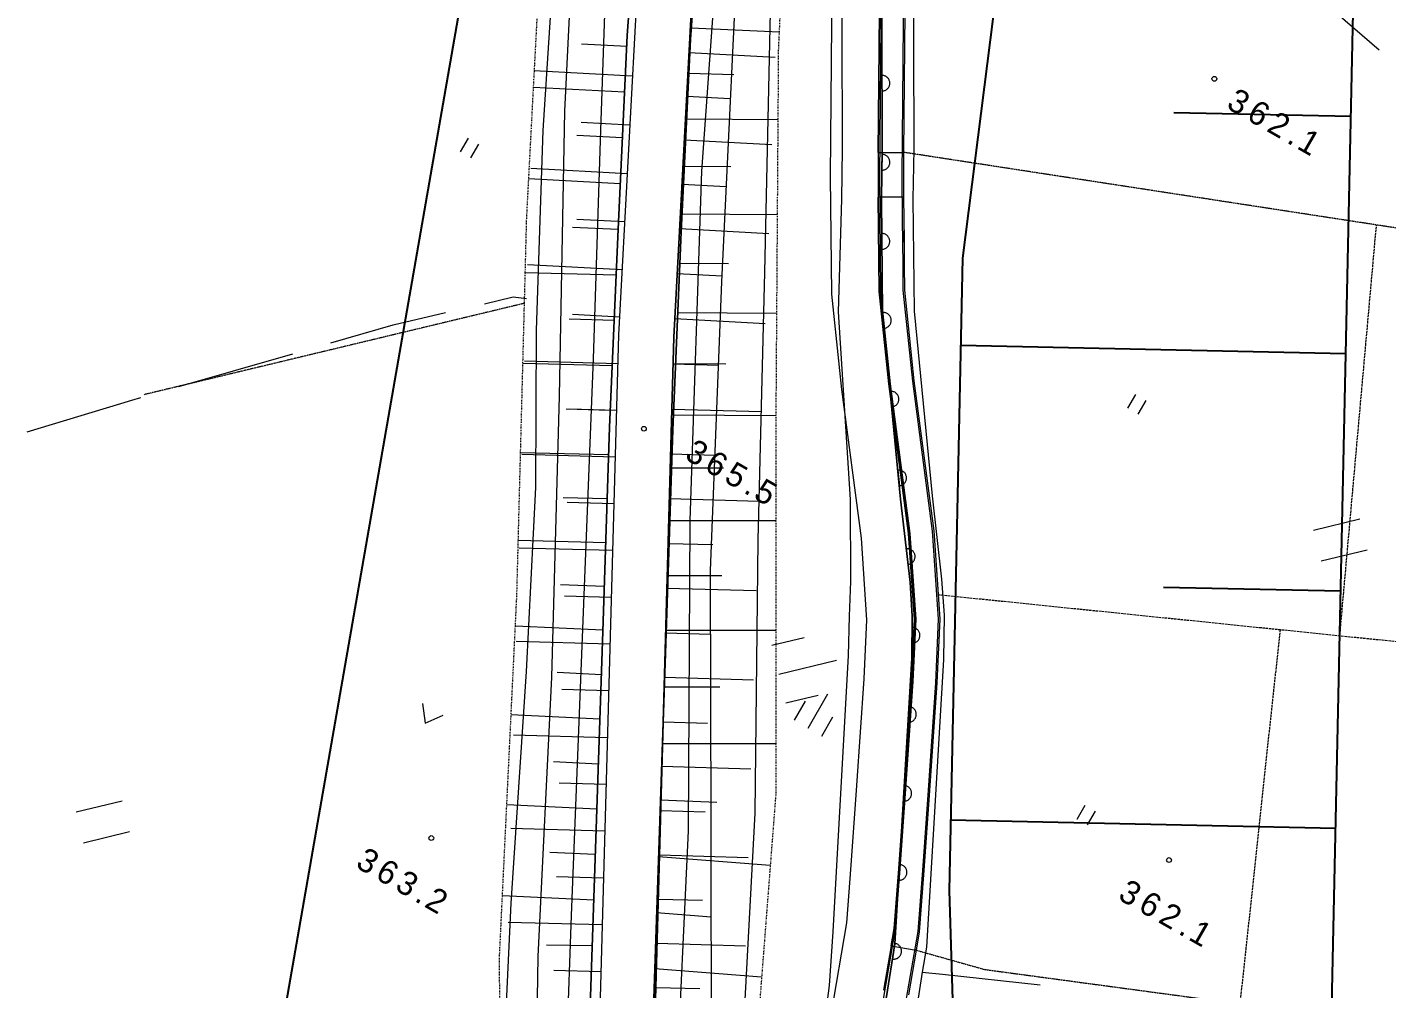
# Model space of a CAD drawing. Header units: millimetres. Extents: x 432273 to 1023813, y -32657 to 705940.
# Drawn here: x 491761 to 577671, y 289361 to 350140 of the extents above; entities that cross this region are included whole.
import ezdxf

# ---------------------------------------------------------------- set-up
doc = ezdxf.new("R2010")
doc.units = ezdxf.units.MM
doc.header["$LTSCALE"] = 100
for name, pattern in [('561019', [1, 0.5, -0.5]), ('56301', [0.5, 0.25, -0.25]), ('56302', [2, 1.5, -0.5])]:
    doc.linetypes.add(name, pattern=pattern)
doc.layers.get('Defpoints').update_dxf_attribs({"color": 153})
for name, color, linetype, lineweight in [('D-BGD', 7, 'Continuous', 13), ('D-BYP-STR2', 6, 'Continuous', 25), ('●予備設計_LP横断', 7, 'Continuous', 13)]:
    doc.layers.add(name, color=color, linetype=linetype, lineweight=lineweight)
doc.styles.add('Style-WORKING', font='WORKING.shx')
doc.linetypes.add('56111', pattern='A,1.25,[30,dgnlstyle-dm500.shx,S=0.004,R=0,X=0,Y=0],1.25', length=2.5)

# ---------------------------------------------------------------- blocks, each defined once
blk = doc.blocks.new('M6311')
at = {"layer": '●予備設計_LP横断', "linetype": 'Continuous', "lineweight": 9}
for p, q in [((-0.75, -1), (-0.75, 0)), ((0, -1), (0, 0))]:
    blk.add_line(p, q, dxfattribs=at)
blk = doc.blocks.new('M6334')
at = {"layer": '●予備設計_LP横断', "linetype": 'Continuous', "lineweight": 9}
for p, q in [((0, -1.25), (0, 1.25)), ((-1, -1.25), (-1, 0.15)), ((1, -1.25), (1, 0.15))]:
    blk.add_line(p, q, dxfattribs=at)
blk = doc.blocks.new('M7312')
at = {"layer": '●予備設計_LP横断', "linetype": 'Continuous', "lineweight": 20}
blk.add_circle((0, -0.001), 0.15, dxfattribs=at)
blk = doc.blocks.new('M6313')
at = {"layer": '●予備設計_LP横断', "linetype": 'Continuous', "lineweight": 9, "flags": 128}
blk.add_lwpolyline([(-0.75, 0), (0, -1), (0.75, 0)], dxfattribs=at)
blk = doc.blocks.new('21311212131313131')
at = {"layer": 'D-BGD', "linetype": '56301'}
for p, q in [((2700135.754, -1405628.261), (2695201.8269, -1442890.1498)), ((2705239.8188, -1466645.3151), (2711520.2934, -1490583.6507))]:
    blk.add_line(p, q, dxfattribs=at)
at = {"layer": 'D-BGD', "linetype": 'Continuous'}
for p, q in [((2683307.5115, -1418750.345, 362609.9804), (2688098.7825, -1412980.303, 362664.9804)), ((2720469.5872, -1415982.2534), (2719699.0704, -1413083.1404)), ((2718537.2699, -1416496.5438), (2717766.7532, -1413597.4308)), ((2745351.8149, -1442636.6311), (2745596.8467, -1441056.1529)), ((2695251.4187, -1444490.5511), (2695201.8269, -1442890.1498)), ((2698042.6291, -1442832.1565), (2698074.3447, -1444431.8921)), ((2745351.8149, -1442636.6311), (2748170.6526, -1443060.2503)), ((2695251.4187, -1444490.5511), (2698074.3447, -1444431.8921)), ((2728331.51, -1450089.0456), (2727370.0815, -1446464.0996)), ((2730144.8601, -1449608.8116), (2729606.4569, -1447578.9312)), ((2726519.5171, -1450568.8827), (2725981.991, -1448539.4825)), ((2687612.1706, -1456469.2371), (2687749.3371, -1450916.5383)), ((2693370.0004, -1456640.987), (2693289.5157, -1450880.9689)), ((2699372.8407, -1456801.5398), (2699288.9412, -1450797.1389)), ((2705609.9085, -1456948.2248), (2705522.7422, -1450710.034)), ((2712085.0014, -1457095.7449), (2711994.5103, -1450619.6039)), ((2718782.1876, -1457183.9378), (2718643.567, -1450487.5546)), ((2725702.918, -1457264.0977), (2725559.6743, -1450344.3855)), ((2732864.2659, -1457356.6558), (2732716.0395, -1450196.2429)), ((2740028.3684, -1457450.5385), (2740427.4685, -1450379.0604)), ((2747097.7747, -1457541.9505), (2747479.5712, -1450777.067)), ((2689184.3341, -1456579.1012), (2689365.047, -1451126.0433)), ((2694709.2295, -1456753.539), (2694888.4692, -1451219.8721)), ((2700309.932, -1456935.2754), (2700497.3024, -1451303.456)), ((2706008.7868, -1457125.1424), (2706199.4861, -1451403.9424)), ((2711725.3763, -1457199.3139), (2711767.5987, -1451499.4355)), ((2717394.1379, -1457235.9022), (2717430.7262, -1451567.1406)), ((2723049.3259, -1457276.4602), (2723089.8839, -1451621.2722)), ((2728682.1687, -1457316.186), (2728721.8945, -1451683.3432)), ((2734315.0116, -1457355.9118), (2734349.9355, -1451731.8406)), ((2739911.9357, -1457398.7751), (2739959.6009, -1451793.0794)), ((2745508.8598, -1457441.6384), (2745551.7231, -1451844.7143)), ((2690490.7399, -1456563.9779), (2690505.2559, -1453726.9328)), ((2691942.396, -1456663.9191), (2692022.412, -1453914.6289)), ((2696371.4206, -1456721.2634), (2696330.3245, -1453780.1586)), ((2697498.4081, -1456843.9911), (2697588.8602, -1454054.8124)), ((2702491.3178, -1456877.1749), (2702448.6082, -1453814.2344)), ((2703152.5726, -1457032.1938), (2703244.6891, -1454198.3247)), ((2708847.455, -1457021.9849), (2708803.0406, -1453843.4019)), ((2708875.4371, -1457178.2027), (2708892.5786, -1454314.6899)), ((2714566.5439, -1457215.6232), (2714582.8532, -1454374.4556)), ((2715433.5033, -1457145.1515), (2715376.3166, -1453846.7103)), ((2720221.7319, -1457256.1812), (2720242.0109, -1454428.5872)), ((2722242.5528, -1457224.0177), (2722172.0867, -1453819.9939)), ((2729283.5999, -1457309.7326), (2729210.7244, -1453790.3455)), ((2736446.3171, -1457403.5971), (2736509.0355, -1453845.6244)), ((2743563.0636, -1457496.8593), (2743758.2957, -1454037.1541)), ((2725868.1483, -1457291.9373), (2725892.397, -1454477.9168)), ((2731500.9911, -1457331.6631), (2731520.4379, -1454526.4143)), ((2737120.2604, -1457375.3586), (2737139.7072, -1454570.1098)), ((2742717.1845, -1457418.2219), (2742731.8294, -1454621.7447)), ((2748305.337, -1457456.2833), (2748315.1799, -1454668.5778)), ((2690739.1708, -1460132.1676), (2690534.9649, -1466336.1902)), ((2693841.1821, -1460234.2706), (2693744.7133, -1463305.165)), ((2696920.8482, -1460335.5413), (2696720.8033, -1466427.8379)), ((2699969.3974, -1460431.1779), (2699870.6233, -1463443.8085)), ((2688877.1529, -1460522.2949), (2688787.4783, -1463380.6694)), ((2691769.4734, -1460599.6895), (2691588.4466, -1466356.848)), ((2694661.9216, -1460677.0875), (2694571.1954, -1463562.4358)), ((2697554.3699, -1460754.4854), (2697372.4918, -1466538.7201)), ((2700446.8827, -1460831.8254), (2700394.0753, -1463706.5904)), ((2702995.6015, -1460525.9824), (2702794.9158, -1466515.3247)), ((2703339.6812, -1460897.6231), (2703309.7583, -1466635.5328)), ((2705985.8869, -1460623.9243), (2705888.7772, -1463591.8644)), ((2706207.9333, -1460962.8626), (2706193.1029, -1463806.6773)), ((2708946.7198, -1460671.5417), (2708905.7792, -1466577.3287)), ((2709076.1853, -1461028.102), (2709046.7868, -1466665.4512)), ((2711894.8114, -1460700.7836), (2711879.143, -1463644.9055)), ((2711894.1693, -1461092.198), (2711879.7405, -1463881.314)), ((2714712.4874, -1461136.8567), (2714683.5027, -1466694.8463)), ((2714847.7049, -1460721.254), (2714797.9926, -1466622.239)), ((2717491.3324, -1461169.1488), (2717476.8865, -1463939.2436)), ((2717800.5984, -1460741.7243), (2717780.1281, -1463694.6178)), ((2720270.1773, -1461201.4409), (2720241.3784, -1466723.8304)), ((2720753.4919, -1460762.1946), (2720712.5512, -1466667.9816)), ((2723035.8589, -1461233.5801), (2722991.1656, -1463996.6391)), ((2723706.3854, -1460782.6649), (2723685.9151, -1463735.5584)), ((2725801.5404, -1461265.7192), (2725651.5663, -1466795.566)), ((2726659.2789, -1460803.1352), (2726613.5363, -1466717.6939)), ((2728606.5923, -1461301.3798), (2728531.0582, -1464086.7502)), ((2729620.944, -1460828.4075), (2729600.4737, -1463781.301)), ((2732578.6394, -1460840.1061), (2732536.8666, -1466768.2383)), ((2735540.3046, -1460865.3784), (2735515.0323, -1463827.0435)), ((2738493.1981, -1460885.8487), (2738451.4252, -1466813.9809)), ((2741454.8632, -1460911.1209), (2741443.1645, -1463868.8163)), ((2744421.3303, -1460927.6215), (2744379.5574, -1466855.7537)), ((2747382.9954, -1460952.8938), (2747366.4948, -1463919.3608)), ((2731411.6316, -1461338.0577), (2731259.4945, -1466947.6578)), ((2734256.6101, -1461375.2579), (2734180.0001, -1464200.0223)), ((2737101.5887, -1461412.458), (2736947.2858, -1467101.9155)), ((2739987.0317, -1461450.1872), (2739909.4992, -1464315.1484)), ((2742872.4747, -1461487.9165), (2742716.6476, -1467258.3036)), ((2745758.4797, -1461525.1638), (2745765.4017, -1464401.924)), ((2710959.1853, -1488370.3351, 363493.9804), (2708732.7609, -1481208.4875, 363501.9804)), ((2739902.6573, -1493792.8403), (2739134.375, -1490893.8105)), ((2737969.0659, -1494305.2931), (2737200.7836, -1491406.2634))]:
    blk.add_line(p, q, dxfattribs=at)
at = {"layer": 'D-BGD', "linetype": '56302'}
for p, q in [((2725168.9311, -1414699.2398), (2699169.4624, -1412924.5003)), ((2724860.5972, -1418484.0993), (2748565.8705, -1420528.282))]:
    blk.add_line(p, q, dxfattribs=at)
at = {"layer": 'D-BGD', "linetype": '56301', "flags": 128}
blk.add_lwpolyline([(2745596.8467, -1441056.1529), (2746728.3186, -1436702.7155), (2748565.8705, -1420528.282), (2750822.0981, -1397245.7604), (2753295.6126, -1373043.6147)], dxfattribs=at)
at = {"layer": 'D-BGD', "linetype": '56302', "flags": 128}
blk.add_lwpolyline([(2723100.3266, -1440129.7021), (2723108.3741, -1440033.7842), (2725927.9634, -1405361.7343), (2727803.0593, -1381690.4408)], dxfattribs=at)
at = {"layer": 'D-BGD', "linetype": 'Continuous', "flags": 128}
for points, elevation in [([(2686932.1851, -1453772.9379), (2703622.5533, -1454218.2154), (2721885.7911, -1454560.0679), (2737931.6719, -1454189.6734), (2752671.73, -1453865.9685), (2770661.2957, -1454526.5585), (2788015.9712, -1455351.4631), (2804722.025, -1455663.9627), (2820372.1769, -1455056.4108)], 363999.9803), ([(2828986.9218, -1456921.2074), (2805856.1044, -1456816.058), (2789667.3733, -1456972.5863), (2771551.848, -1456221.3806), (2755021.5856, -1456031.3366), (2738367.0338, -1455597.6861), (2718754.1381, -1455890.7267), (2696653.3621, -1455609.5754), (2678719.9587, -1454702.7015), (2663986.8988, -1453997.3627), (2654731.5827, -1454083.6309), (2639544.177, -1454054.1374), (2629689.0906, -1453517.9391), (2623379.0661, -1452278.691), (2622483.1475, -1454621.227), (2605866.7729, -1452862.0908), (2590531.4901, -1450422.5455), (2574950.7107, -1447881.6673), (2557628.6547, -1444666.8589), (2542719.8561, -1441975.1306), (2525843.2643, -1437890.3684), (2509335.4302, -1433517.2614), (2493542.7177, -1428964.4794)], 364999.9803), ([(2819763.6684, -1443169.0018), (2817062.6461, -1443883.7953), (2813661.4638, -1446635.5965), (2805121.5169, -1446223.1145), (2796369.6121, -1446010.3895), (2784094.6979, -1445752.3811), (2763275.4605, -1445595.9324), (2760580.6816, -1445410.0934), (2750339.9101, -1443285.5904), (2744273.6807, -1442373.6112), (2740481.1706, -1442162.5525), (2735415.2154, -1441909.8845), (2728627.8869, -1441590.4221), (2724691.0686, -1441493.0302), (2719269.6374, -1441977.1727), (2709842.4125, -1443422.8806), (2704023.3987, -1444152.2271), (2696766.6902, -1444371.5553), (2677436.5663, -1444606.2086)], 361999.9804), ([(2678307.1353, -1461845.9144), (2694200.1505, -1462071.2984), (2708657.5161, -1462224.4184), (2731619.4149, -1462671.4501), (2743866.9257, -1462896.2162), (2759376.7114, -1463113.5929), (2772210.2869, -1463319.4613), (2786681.8842, -1463246.6643), (2798059.9214, -1463025.0891), (2806977.4292, -1463081.0831), (2813751.5716, -1462889.43), (2818746.4096, -1462624.3497)], 364999.9803), ([(2822871.0537, -1465573.1969), (2805227.5275, -1466435.8867), (2804973.2085, -1464324.3966), (2781157.4289, -1464874.868), (2766277.0036, -1464821.9006), (2746503.1766, -1464929.9382), (2728835.9651, -1464421.8761), (2711054.8916, -1464315.4773), (2693039.758, -1464353.4145), (2673779.8598, -1463807.9644)], 363999.9803), ([(2677396.0867, -1443205.7422), (2696736.903, -1442972.3821), (2699438.0764, -1442890.3927), (2702323.3767, -1442803.1776), (2703914.7567, -1442755.4874), (2709649.7169, -1442035.9886), (2719100.8107, -1440586.247), (2724646.6001, -1440091.5201), (2728679.1057, -1440191.1332), (2735483.8302, -1440512.1386), (2740554.7347, -1440764.0958), (2744417.789, -1440979.5719), (2749989.5556, -1441818.0903), (2754146.6481, -1442645.989), (2760772.5087, -1444020.5164), (2763329.3108, -1444198.0841), (2784115.5106, -1444352.4073), (2796401.5975, -1444610.8318), (2805172.7358, -1444823.8256), (2812338.556, -1445170.3625), (2816960.5603, -1442479.2444), (2819684.0751, -1441773.344)], 361999.9804), ([(2586337.5759, -1445380.2881), (2591770.4628, -1446174.6997), (2592310.5974, -1444457.0818), (2605362.2872, -1446076.2975), (2620558.3775, -1448624.3298), (2625893.7405, -1449573.9802), (2629732.1911, -1450065.557), (2638268.6217, -1450272.0472), (2652788.4917, -1450729.5734), (2664931.3799, -1451420.3428), (2675771.0474, -1451499.144), (2683597.3161, -1451511.8116), (2702966.2352, -1451533.2441), (2719894.8684, -1451589.0993), (2737159.1071, -1451429.664), (2756824.0683, -1452057.776), (2779186.2686, -1453142.1229), (2797791.361, -1453305.1671), (2815815.4097, -1452655.3497), (2817769.9832, -1452252.4265), (2819896.0618, -1451486.2362), (2820356.2521, -1447505.1992), (2821533.6817, -1444152.7936)], 362999.9804), ([(2638889.444, -1469723.5114), (2640306.0131, -1468649.8519), (2641140.4451, -1468054.3957), (2642212.7157, -1467453.4766), (2643861.7857, -1466733.9645), (2646688.4977, -1465972.8344), (2648504.3646, -1465569.2206), (2650123.6015, -1465362.3545), (2657824.9716, -1464955.5161), (2665597.8501, -1465176.0839), (2672626.9008, -1465037.3342), (2686470.8891, -1465377.9461), (2694295.636, -1465707.8514), (2706926.075, -1465876.6177), (2716864.8459, -1465703.9226), (2728501.0599, -1466060.3178), (2743172.968, -1466725.3395), (2754928.9813, -1467025.3331), (2769582.0835, -1466416.8973), (2770441.6989, -1473424.4628), (2784827.0406, -1494352.9743)], 362999.9804)]:
    blk.add_lwpolyline(points, dxfattribs=dict(at, elevation=elevation))
at = {"layer": 'D-BGD', "linetype": 'Continuous', "extrusion": (0.964307, -0.081855, 0.251818), "elevation": 2858350.1416}
blk.add_lwpolyline([(-1203130.9623, -368313.2748), (-1201850.6135, -368302.9418), (-1195630.8738, -368344.2738)], dxfattribs=at)
at = {"layer": 'D-BGD', "linetype": 'Continuous', "flags": 128}
for points in [[(2827189.6609, -1458363.3214), (2809848.735, -1458046.4207), (2792966.6555, -1458026.3111), (2777526.8056, -1457793.6381), (2760827.2583, -1457714.9881), (2744644.345, -1457511.029), (2726549.5033, -1457273.9033), (2713033.4077, -1457117.3522), (2700530.3611, -1456832.499), (2688337.1952, -1456506.3789), (2675409.1845, -1455844.0996)], [(2698042.6405, -1442832.5351), (2699434.6376, -1442790.4669), (2702319.9379, -1442703.2517), (2703906.8489, -1442655.3952), (2709635.5024, -1441937.0041), (2719088.8308, -1440487.3456), (2724643.1613, -1439991.5943), (2728682.3705, -1440091.457), (2735488.4523, -1440412.0654), (2740560.2339, -1440664.5029), (2744427.7572, -1440880.1454), (2745596.8691, -1441056.0038)], [(2813260.185, -1449719.7526), (2805010.1621, -1449321.201), (2796298.4787, -1449109.974), (2784051.339, -1448851.2099), (2763157.7991, -1448695.1266), (2760157.2241, -1448488.9483), (2749793.9061, -1446338.4001), (2743956.4364, -1445460.4496), (2740317.5447, -1445258.2448), (2735264.9967, -1445006.0761), (2728516.5321, -1444688.5086), (2724791.6793, -1444595.4308), (2719643.2306, -1445055.7282), (2710270.4472, -1446493.6181), (2704263.9261, -1447246.8605), (2696832.0289, -1447471.7472), (2677523.4562, -1447704.518), (2663956.2402, -1448307.7482), (2658258.0979, -1448435.2019), (2645791.192, -1447792.7807), (2630327.8587, -1446736.6847), (2618087.3843, -1445457.815), (2600441.328, -1443011.8685), (2586730.5986, -1440751.4205)], [(2745596.8467, -1441056.1529), (2748424.1423, -1441480.9822)], [(2698074.3447, -1444431.8921), (2704031.3066, -1444252.3194), (2709856.627, -1443521.8651), (2719281.6174, -1442076.0741), (2724694.5074, -1441592.956), (2728624.6221, -1441690.0982), (2735410.5933, -1442009.9577), (2740475.6714, -1442262.1455), (2744263.7124, -1442473.0377), (2745351.8149, -1442636.6311)], [(2698074.3603, -1444432.408), (2704031.3066, -1444252.3194), (2709856.627, -1443521.8651), (2719281.6174, -1442076.0741), (2724694.5074, -1441592.956), (2728624.6221, -1441690.0982), (2735410.5933, -1442009.9577), (2740475.6714, -1442262.1455), (2744263.7124, -1442473.0377), (2745351.8057, -1442636.6921)], [(2666662.5087, -1443582.9226), (2677393.525, -1443106.2965), (2695201.8327, -1442890.6249)], [(2695201.8269, -1442890.1498), (2696734.8215, -1442872.0593), (2698042.6291, -1442832.1565)], [(2745351.8149, -1442636.6311), (2748170.6526, -1443060.2503)], [(2666774.4219, -1445179.5006), (2677439.128, -1444705.6542), (2695251.4148, -1444490.2293)], [(2666774.435, -1445179.796), (2677439.128, -1444705.6542), (2695251.4187, -1444490.5511)], [(2695251.4187, -1444490.5511), (2696768.7717, -1444471.8781), (2698074.3447, -1444431.8921)], [(2675409.1845, -1455844.0996), (2688337.1952, -1456506.3789), (2700530.3611, -1456832.499), (2713033.4077, -1457117.3522), (2726549.5033, -1457273.9033), (2744644.345, -1457511.029), (2760827.2583, -1457714.9881), (2777526.8056, -1457793.6381), (2792966.6555, -1458026.3111), (2809848.735, -1458046.4207), (2827189.6609, -1458363.3214), (2831012.6992, -1458410.7124)], [(2639639.5497, -1468532.3933), (2640945.0902, -1467363.7515), (2642625.4913, -1466091.372), (2644774.3111, -1465171.1855), (2648357.819, -1464168.8317), (2651041.9083, -1463776.5196), (2654124.6507, -1463326.5558), (2662736.4121, -1462075.1344), (2665508.036, -1461327.1685), (2668842.3741, -1460538.4016), (2671329.71, -1460057.76), (2673122.2216, -1459896.7293), (2675204.0431, -1459838.2157), (2688181.6102, -1460503.6832), (2700431.9964, -1460831.4868), (2712964.5719, -1461116.5447), (2726500.7782, -1461273.8448), (2744592.5082, -1461510.4072), (2760791.9403, -1461715.4289), (2777487.8958, -1461794.3927), (2792934.0522, -1462025.958), (2809809.8251, -1462047.1753), (2820120.0341, -1462235.1445), (2822425.1792, -1462164.3621)], [(2820120.0341, -1462235.1445), (2809809.8251, -1462047.1753), (2792934.0522, -1462025.958), (2777487.8958, -1461794.3927), (2760791.9403, -1461715.4289), (2744592.5082, -1461510.4072), (2726500.7782, -1461273.8448), (2712964.5719, -1461116.5447), (2700431.9964, -1460831.4868), (2688181.6102, -1460503.6832), (2675204.0431, -1459838.2157)]]:
    blk.add_lwpolyline(points, dxfattribs=at)
at = {"layer": 'D-BGD', "linetype": '561019', "flags": 128}
for points in [[(2583497.0741, -1440119.0268), (2584519.838, -1440318.6738), (2586730.5986, -1440751.4205), (2596831.8476, -1442416.4908), (2608916.7292, -1445397.7633), (2616031.5602, -1446993.2297), (2629734.6801, -1448749.0352), (2647949.1345, -1449835.9879), (2656575.1457, -1450280.7642), (2672415.5186, -1450537.7519), (2688831.2457, -1450943.2643), (2712825.628, -1450607.9907), (2735988.0644, -1450128.5093), (2751772.1621, -1451019.3323), (2760521.6419, -1451513.4593), (2777307.8237, -1452714.5924), (2792439.1244, -1452952.7799), (2804939.8504, -1452771.2271), (2813316.3148, -1452526.4736), (2817740.021, -1451542.8807), (2818996.3179, -1451263.872), (2819755.4908, -1451295.2786), (2821486.513, -1451367.3553), (2831012.6992, -1451461.69)], [(2822425.1792, -1462164.3621), (2820928.3109, -1462618.3434), (2818816.0403, -1462965.7183), (2816109.3628, -1463411.787), (2811539.8735, -1464116.066), (2804975.7778, -1464627.9133), (2804533.6635, -1464662.9128), (2797280.3929, -1465871.3963), (2794929.6572, -1466373.2361), (2763607.1317, -1466827.1697), (2746733.2957, -1467366.7717), (2742012.6416, -1467239.2922), (2723664.8048, -1466741.6834), (2699883.0959, -1466617.663), (2677736.0264, -1465921.2757), (2662349.4539, -1465868.2538), (2652684.6067, -1466027.8795), (2648752.3111, -1466313.7362), (2645871.4626, -1466726.0193), (2644164.3831, -1467176.6469), (2642905.5848, -1467787.1775), (2640393.7132, -1469178.9584), (2640035.9195, -1468872.5051), (2639639.5497, -1468532.3933)]]:
    blk.add_lwpolyline(points, dxfattribs=at)
at = {"layer": 'D-BGD', "linetype": '56111'}
for points in [[(2698042.6291, -1442832.1565), (2699434.6376, -1442790.4669), (2700727.2005, -1442751.3389), (2702319.9379, -1442703.2517), (2703906.8489, -1442655.3952), (2709635.5024, -1441937.0041), (2719088.8308, -1440487.3456), (2723380.9729, -1440104.3524), (2724643.1613, -1439991.5943), (2728682.3705, -1440091.457), (2735488.4523, -1440412.0654), (2740560.2339, -1440664.5029), (2744427.7572, -1440880.1454), (2745596.8467, -1441056.1529)], [(2745351.8057, -1442636.6921), (2744263.7124, -1442473.0377), (2740475.6714, -1442262.1455), (2735410.5933, -1442009.9577), (2728624.6221, -1441690.0982), (2724694.5074, -1441592.956), (2719281.6174, -1442076.0741), (2709856.627, -1443521.8651), (2704031.3066, -1444252.3194), (2698074.3603, -1444432.408)], [(2695251.4148, -1444490.2293), (2677439.128, -1444705.6542), (2663855.7901, -1445309.1791), (2658301.8671, -1445433.501), (2645970.3065, -1444797.9106), (2630585.9752, -1443747.442), (2625842.594, -1443251.9404)], [(2666662.5073, -1443582.8909), (2677393.525, -1443106.2965), (2695201.8269, -1442890.1498)]]:
    blk.add_lwpolyline(points, dxfattribs=at)
at = {"layer": 'D-BGD', "linetype": 'Continuous'}
for points, elevation in [([(2725216.169, -1441729.188), (2726216.1831, -1441722.5743), (2726213.7754, -1441679.0749), (2726207.7759, -1441635.8892), (2726198.5815, -1441594.3746), (2726184.918, -1441552.6935), (2726168.0596, -1441512.6836), (2726147.1292, -1441473.8646), (2726124.3612, -1441436.3197), (2726096.9577, -1441403.0774), (2726067.3197, -1441369.7519), (2726034.8006, -1441341.6893), (2726000.4439, -1441314.9009), (2725963.2893, -1441291.141), (2725923.7337, -1441271.7669), (2725883.6148, -1441255.5045), (2725841.575, -1441242.7507), (2725799.849, -1441233.5888), (2725757.0794, -1441228.4157), (2725712.8692, -1441225.8741), (2725668.8896, -1441229.1589), (2725625.7039, -1441235.1585), (2725584.1893, -1441244.3529), (2725541.631, -1441257.5362), (2725502.4983, -1441274.8747), (2725463.2823, -1441294.4478), (2725426.1344, -1441318.5732), (2725392.0149, -1441345.4964), (2725360.0468, -1441374.7375), (2725330.6269, -1441407.6536), (2725303.8385, -1441442.0102), (2725281.4359, -1441478.7679), (2725262.0618, -1441518.3235), (2725244.9222, -1441557.9622), (2725232.1684, -1441600.002), (2725223.8836, -1441642.2082), (2725218.2304, -1441685.855), (2725216.169, -1441729.188)], 363111.9804), ([(2730212.9173, -1441833.3858), (2731212.1441, -1441871.9427), (2731212.4511, -1441827.6493), (2731207.3288, -1441784.9438), (2731200.8491, -1441742.6352), (2731189.0231, -1441699.6801), (2731173.5221, -1441659.2731), (2731155.3064, -1441619.6602), (2731133.8958, -1441581.7183), (2731107.4527, -1441546.7217), (2731080.5294, -1441512.6022), (2731048.0935, -1441482.3052), (2731015.5744, -1441454.2427), (2730978.8999, -1441429.6056), (2730941.6621, -1441408.0802), (2730901.6263, -1441389.5832), (2730860.547, -1441375.0751), (2730818.424, -1441364.5558), (2730775.7376, -1441357.1482), (2730732.0076, -1441353.7295), (2730687.7142, -1441353.4224), (2730644.1315, -1441358.0646), (2730602.7002, -1441365.0245), (2730559.745, -1441376.8505), (2730519.3381, -1441392.3515), (2730479.7251, -1441410.5672), (2730441.7832, -1441431.9778), (2730406.7866, -1441458.4209), (2730372.6672, -1441485.3442), (2730342.3701, -1441517.7801), (2730314.3076, -1441550.2992), (2730289.6705, -1441586.9737), (2730268.1451, -1441624.2115), (2730249.6481, -1441664.2473), (2730235.14, -1441705.3266), (2730224.6207, -1441747.4496), (2730217.2132, -1441790.136), (2730212.9173, -1441833.3858)], 363142.9804), ([(2735208.6544, -1442024.813), (2736208.3615, -1442062.4928), (2736208.1883, -1442019.0765), (2736203.5461, -1441975.4939), (2736195.7091, -1441933.5823), (2736184.7603, -1441891.1073), (2736169.2593, -1441850.7004), (2736151.0436, -1441811.0874), (2736129.6329, -1441773.1456), (2736103.67, -1441737.2718), (2736076.2666, -1441704.0295), (2736043.8307, -1441673.7324), (2736011.3115, -1441645.6699), (2735974.6371, -1441621.0328), (2735936.5221, -1441599.0272), (2735897.3635, -1441581.0104), (2735856.2841, -1441566.5023), (2735814.6414, -1441555.1059), (2735771.955, -1441547.6983), (2735728.225, -1441544.2796), (2735683.4514, -1441544.8497), (2735640.3489, -1441548.6147), (2735598.4373, -1441556.4518), (2735555.9623, -1441567.4005), (2735515.5554, -1441582.9016), (2735475.4623, -1441601.9944), (2735437.5204, -1441623.4051), (2735403.004, -1441648.971), (2735368.4043, -1441676.7714), (2735338.5875, -1441708.3302), (2735310.0448, -1441741.7265), (2735285.8879, -1441777.5237), (2735263.8822, -1441815.6387), (2735245.8655, -1441854.7973), (2735230.8772, -1441896.7539), (2735220.8381, -1441937.9997), (2735212.5534, -1441980.2059), (2735208.6544, -1442024.813)], 363217.9804), ([(2715285.3816, -1442841.0849), (2716278.781, -1442723.6866), (2716271.4241, -1442680.8979), (2716260.4754, -1442638.4229), (2716246.3317, -1442597.619), (2716228.116, -1442558.006), (2716206.7054, -1442520.0642), (2716182.0998, -1442483.7934), (2716155.1766, -1442449.674), (2716124.098, -1442418.9799), (2716091.1819, -1442389.5601), (2716055.8648, -1442364.526), (2716018.23, -1442341.6432), (2715979.0714, -1442323.6265), (2715937.5951, -1442307.761), (2715896.4325, -1442295.4874), (2715852.8689, -1442287.5996), (2715810.4963, -1442283.7839), (2715766.6831, -1442282.5997), (2715722.7034, -1442285.8845), (2715679.9147, -1442293.2414), (2715637.4397, -1442304.1902), (2715596.6358, -1442318.3338), (2715556.1457, -1442336.0694), (2715519.081, -1442357.9602), (2715482.8103, -1442382.5657), (2715448.6908, -1442409.489), (2715417.9968, -1442440.5675), (2715389.0571, -1442472.6065), (2715363.5428, -1442508.8007), (2715341.1403, -1442545.5584), (2715322.6433, -1442585.5941), (2715307.258, -1442626.1933), (2715294.5042, -1442668.233), (2715287.0967, -1442710.9194), (2715282.8008, -1442754.1692), (2715282.0967, -1442797.1053), (2715285.3816, -1442841.0849)], 363239.9804), ([(2720243.9144, -1442204.998), (2721234.7847, -1442071.3946), (2721227.4278, -1442028.6059), (2721215.1217, -1441986.5278), (2721200.978, -1441945.724), (2721182.7623, -1441906.111), (2721159.9943, -1441868.5661), (2721134.9086, -1441833.1725), (2721107.9853, -1441799.0531), (2721076.4266, -1441769.2362), (2721043.0303, -1441740.6935), (2721006.3559, -1441716.0564), (2720969.5982, -1441693.6538), (2720929.0823, -1441676.034), (2720888.0029, -1441661.5259), (2720846.3601, -1441650.1295), (2720802.7966, -1441642.2417), (2720759.9437, -1441639.3032), (2720717.0077, -1441638.5991), (2720672.5479, -1441642.7611), (2720629.2789, -1441650.9952), (2720587.6811, -1441662.4241), (2720546.8772, -1441676.5678), (2720507.2643, -1441694.7835), (2720469.7194, -1441717.5515), (2720434.3258, -1441742.6372), (2720400.2063, -1441769.5605), (2720370.3895, -1441801.1192), (2720341.8467, -1441834.5155), (2720317.2096, -1441871.19), (2720294.8071, -1441907.9476), (2720277.1873, -1441948.4636), (2720262.6792, -1441989.5429), (2720251.2827, -1442031.1857), (2720243.395, -1442074.7493), (2720240.4564, -1442117.6021), (2720239.7524, -1442160.5381), (2720243.9144, -1442204.998)], 363194.9804), ([(2740204.8718, -1442215.3631), (2741204.0986, -1442253.92), (2741203.9255, -1442210.5038), (2741199.2833, -1442166.9211), (2741191.9264, -1442124.1324), (2741180.9777, -1442081.6574), (2741165.4767, -1442041.2505), (2741146.3838, -1442001.1573), (2741124.9731, -1441963.2155), (2741099.4072, -1441928.699), (2741071.6068, -1441894.0994), (2741040.048, -1441864.2825), (2741006.6517, -1441835.7398), (2740970.8545, -1441811.5829), (2740932.2593, -1441790.4544), (2740893.5809, -1441771.5605), (2740851.6243, -1441756.5722), (2740810.3785, -1441746.5331), (2740767.6921, -1441739.1256), (2740723.085, -1441735.2266), (2740679.6688, -1441735.3998), (2740636.0861, -1441740.0419), (2740594.1745, -1441747.879), (2740551.6995, -1441758.8278), (2740511.2926, -1441774.3288), (2740471.6796, -1441792.5445), (2740433.7378, -1441813.9552), (2740397.864, -1441839.918), (2740364.6217, -1441867.3215), (2740334.3247, -1441899.7574), (2740306.2621, -1441932.2766), (2740281.625, -1441968.951), (2740259.6194, -1442007.066), (2740241.6027, -1442046.2246), (2740227.0945, -1442087.3039), (2740215.6981, -1442128.9467), (2740208.2905, -1442171.6331), (2740204.8718, -1442215.3631)], 363291.9804), ([(2745200.6922, -1442404.5558), (2746191.3081, -1442542.1423), (2746195.207, -1442497.5351), (2746195.911, -1442454.5991), (2746192.146, -1442411.4966), (2746184.7891, -1442368.7079), (2746173.8404, -1442326.2329), (2746159.6967, -1442285.429), (2746141.481, -1442245.816), (2746120.0704, -1442207.8742), (2746095.4648, -1442171.6034), (2746067.1842, -1442137.8809), (2746036.5858, -1442106.3098), (2746003.5865, -1442079.1244), (2745967.3923, -1442053.6101), (2745930.6346, -1442031.2075), (2745890.5989, -1442012.7106), (2745849.5195, -1441998.2025), (2745808.3569, -1441985.9289), (2745764.7934, -1441978.0411), (2745721.5436, -1441973.7452), (2745678.1273, -1441973.9184), (2745634.1477, -1441977.2032), (2745591.3589, -1441984.5601), (2745548.884, -1441995.5088), (2745508.0801, -1442009.6525), (2745468.4671, -1442027.8682), (2745430.5253, -1442049.2788), (2745394.2545, -1442073.8844), (2745361.4092, -1442102.6452), (2745328.9608, -1442132.7634), (2745301.7755, -1442165.7627), (2745276.2612, -1442201.9569), (2745253.8586, -1442238.7146), (2745235.3617, -1442278.7503), (2745220.8536, -1442319.8297), (2745208.58, -1442360.9923), (2745200.6922, -1442404.5558)], 363352.9804), ([(2710320.1385, -1443429.037), (2711313.538, -1443311.6386), (2711305.7841, -1443267.4925), (2711295.2323, -1443226.3749), (2711281.0887, -1443185.571), (2711263.3531, -1443145.0809), (2711241.4623, -1443108.0162), (2711217.337, -1443070.8683), (2711189.9335, -1443037.626), (2711158.8549, -1443006.932), (2711126.419, -1442976.6349), (2711090.6218, -1442952.478), (2711052.987, -1442929.5952), (2711014.3086, -1442910.7013), (2710972.352, -1442895.713), (2710931.1894, -1442883.4394), (2710887.6259, -1442875.5516), (2710845.2532, -1442871.7359), (2710801.44, -1442870.5517), (2710757.4604, -1442873.8365), (2710714.6716, -1442881.1934), (2710672.1967, -1442892.1422), (2710631.873, -1442905.4087), (2710591.3828, -1442923.1442), (2710554.3181, -1442945.035), (2710517.1702, -1442969.1604), (2710483.4477, -1442997.441), (2710453.2339, -1443027.6424), (2710423.814, -1443060.5585), (2710398.2998, -1443096.7527), (2710375.8972, -1443133.5104), (2710356.5231, -1443173.0659), (2710342.015, -1443214.1453), (2710329.7414, -1443255.3079), (2710321.8536, -1443298.8715), (2710317.5577, -1443342.1213), (2710316.8537, -1443385.0573), (2710320.1385, -1443429.037)], 363201.9804), ([(2690361.4022, -1444368.3997), (2691360.7247, -1444344.3068), (2691357.4399, -1444300.3272), (2691350.083, -1444257.5384), (2691340.8885, -1444216.0238), (2691326.3479, -1444173.8626), (2691309.0093, -1444134.7298), (2691287.5987, -1444096.788), (2691263.4734, -1444059.6401), (2691236.0699, -1444026.3978), (2691205.9517, -1443993.9494), (2691172.0752, -1443966.2839), (2691137.7186, -1443939.4955), (2691100.4807, -1443917.97), (2691060.9252, -1443898.5959), (2691020.8062, -1443882.3335), (2690978.2862, -1443870.4569), (2690935.5998, -1443863.0493), (2690892.8302, -1443857.8762), (2690849.017, -1443856.692), (2690805.0374, -1443859.9768), (2690761.3715, -1443866.8535), (2690720.2538, -1443877.4053), (2690678.5728, -1443891.0688), (2690638.9598, -1443909.2845), (2690600.621, -1443929.3378), (2690564.3502, -1443953.9433), (2690531.108, -1443981.3468), (2690498.6596, -1444011.4649), (2690470.1169, -1444044.8612), (2690444.2056, -1444079.6981), (2690421.3229, -1444117.3329), (2690403.3061, -1444156.4915), (2690387.0437, -1444196.6105), (2690375.1671, -1444239.1305), (2690366.8823, -1444281.3366), (2690361.7092, -1444324.1063), (2690361.4022, -1444368.3997)], 363289.9804), ([(2695359.1223, -1444254.2421), (2696359.1364, -1444247.6285), (2696356.7287, -1444204.129), (2696350.7292, -1444160.9433), (2696341.5348, -1444119.4287), (2696328.3515, -1444076.8705), (2696311.0129, -1444037.7377), (2696290.5627, -1443998.0415), (2696267.3145, -1443961.3738), (2696239.911, -1443928.1315), (2696211.1502, -1443895.2862), (2696178.2341, -1443865.8663), (2696143.8774, -1443839.0779), (2696106.2426, -1443816.1951), (2696067.5642, -1443797.3012), (2696027.0483, -1443779.6814), (2695985.0085, -1443766.9276), (2695942.8023, -1443758.6429), (2695900.0327, -1443753.4698), (2695855.8225, -1443750.9283), (2695812.3231, -1443753.3359), (2695769.1374, -1443759.3354), (2695727.1426, -1443769.407), (2695684.5843, -1443782.5903), (2695645.4516, -1443799.9289), (2695606.2356, -1443819.502), (2695569.5679, -1443842.7501), (2695536.3256, -1443870.1536), (2695503.0001, -1443899.7916), (2695474.4573, -1443933.1879), (2695447.6689, -1443967.5446), (2695424.3892, -1444003.822), (2695405.0151, -1444043.3776), (2695387.8755, -1444083.0164), (2695375.1217, -1444125.0561), (2695366.8369, -1444167.2623), (2695361.1837, -1444210.9091), (2695359.1223, -1444254.2421)], 363306.9804), ([(2700357.9951, -1444169.2166), (2701357.5672, -1444138.4202), (2701353.8022, -1444095.3177), (2701346.9255, -1444051.6518), (2701336.3737, -1444010.5342), (2701321.8331, -1443968.3729), (2701303.6174, -1443928.7599), (2701282.2067, -1443890.8181), (2701258.4784, -1443855.0275), (2701230.1977, -1443821.305), (2701200.0796, -1443788.8567), (2701166.2031, -1443761.1911), (2701131.3662, -1443735.2799), (2701094.1284, -1443713.7545), (2701054.5728, -1443694.3804), (2701013.9736, -1443678.9951), (2700971.4537, -1443667.1185), (2700928.7673, -1443659.7109), (2700885.9977, -1443654.5378), (2700841.7043, -1443654.2308), (2700797.7246, -1443657.5156), (2700754.9359, -1443664.8725), (2700713.8183, -1443675.4243), (2700672.1372, -1443689.0877), (2700632.5242, -1443707.3035), (2700594.5824, -1443728.7141), (2700558.3116, -1443753.3196), (2700525.0693, -1443780.7231), (2700492.621, -1443810.8413), (2700464.9554, -1443844.7178), (2700439.0442, -1443879.5546), (2700417.0386, -1443917.6696), (2700397.6645, -1443957.2252), (2700382.2792, -1443997.8244), (2700370.4026, -1444040.3443), (2700363.4752, -1444082.1535), (2700358.3021, -1444124.9231), (2700357.9951, -1444169.2166)], 363228.9804), ([(2705354.8954, -1444016.989), (2706347.4177, -1443899.1105), (2706340.541, -1443855.4446), (2706329.1121, -1443813.8467), (2706315.8456, -1443773.523), (2706298.1101, -1443733.0329), (2706276.6994, -1443695.0911), (2706252.0939, -1443658.8203), (2706225.1706, -1443624.7008), (2706194.0921, -1443594.0068), (2706161.176, -1443564.5869), (2706124.5015, -1443539.9498), (2706088.2241, -1443516.6701), (2706049.0655, -1443498.6533), (2706007.5891, -1443482.7879), (2705965.9464, -1443471.3914), (2705922.3828, -1443463.5037), (2705880.0102, -1443459.688), (2705836.197, -1443458.5037), (2705792.2173, -1443461.7886), (2705748.5514, -1443468.6653), (2705706.9536, -1443480.0942), (2705666.6299, -1443493.3607), (2705626.1398, -1443511.0962), (2705588.1979, -1443532.5069), (2705551.9272, -1443557.1124), (2705518.6849, -1443584.5159), (2705487.1137, -1443615.1142), (2705457.6938, -1443648.0303), (2705433.5369, -1443683.8276), (2705410.6541, -1443721.4624), (2705391.7602, -1443760.1408), (2705376.7719, -1443802.0973), (2705364.4983, -1443843.2599), (2705356.6105, -1443886.8235), (2705352.7948, -1443929.1961), (2705351.6106, -1443973.0093), (2705354.8954, -1444016.989)], 363163.9804)]:
    blk.add_lwpolyline(points, close=True, dxfattribs=dict(at, elevation=elevation))
at = {"layer": 'D-BGD', "linetype": 'Continuous', "extrusion": (0.038117, 0.008704, 0.999235), "elevation": 453571.8589}
blk.add_lwpolyline([(-2034555.1843, -2294385.0887), (-2032703.0018, -2294333.9359), (-2031887.1681, -2294589.7)], dxfattribs=at)
at = {"layer": 'D-BGD', "linetype": 'Continuous', "extrusion": (0.001344, -0.000863789, 0.999999), "elevation": 368422.524}
blk.add_lwpolyline([(2707499.929, -1478503.3849), (2706286.9595, -1474602.7929), (2705436.7741, -1471295.2553)], dxfattribs=at)
at = {"layer": 'D-BGD', "linetype": 'Continuous', "extrusion": (-0.373349, -0.118098, 0.920143), "elevation": -501891.8782}
blk.add_lwpolyline([(2246669.3878, 2107671.0597), (2239763.0268, 2107609.7699), (2239169.674, 2107612.3237)], dxfattribs=at)
at = {"layer": 'D-BGD', "linetype": 'Continuous'}
for points in [[(2681641.4369, -1442577.1058, 363219.9804), (2694985.158, -1442255.0997, 363319.9804), (2698149.5942, -1442243.1715, 363269.9804), (2705215.4083, -1442018.5238, 363159.9804), (2716879.9689, -1440640.4781, 363249.9804), (2722124.4876, -1439931.8028, 363169.9804), (2724400.9418, -1439730.17, 363129.9804), (2727194.2814, -1439708.8961, 363089.9804), (2745404.7766, -1440409.4884, 363359.9804), (2746980.6575, -1440633.7629, 363339.9804), (2748913.2293, -1440893.6979, 363309.9804), (2760739.5438, -1443343.528, 363409.9804), (2762992.2467, -1443539.3067, 363369.9804), (2765834.8873, -1443636.2251, 363329.9804), (2786516.0275, -1443967.8826, 363509.9804), (2788403.4592, -1443997.8994, 363519.9804), (2791089.0427, -1443986.0381, 363479.9804)], [(2583207.9325, -1437188.1667, 362839.9804), (2607108.7214, -1441072.2402, 363029.9804), (2615464.4821, -1442260.5813, 362899.9804), (2622476.7768, -1443112.4724, 362799.9804), (2626123.6529, -1443364.6497, 363009.9804), (2651573.4817, -1445189.6276, 363019.9804), (2655596.4475, -1445317.0793, 363109.9804), (2662549.7034, -1445110.6159, 363279.9804), (2679896.0922, -1444619.94, 363209.9804), (2695018.0158, -1444256.754, 363319.9804), (2698187.2539, -1444236.0541, 363269.9804), (2705364.7939, -1444015.5675, 363159.9804), (2717128.3391, -1442623.3073, 363249.9804), (2722345.7107, -1441922.5714, 363169.9804), (2724500.8351, -1441734.3209, 363129.9804), (2727155.3017, -1441716.8254, 363089.9804), (2745222.9542, -1442407.6226, 363359.9804), (2748571.0208, -1442872.433, 363309.9804), (2760450.7973, -1445328.7296, 363409.9804), (2762868.6881, -1445535.1355, 363369.9804), (2765778.3644, -1445634.5506, 363329.9804), (2788400.3983, -1446002.6912, 363519.9804), (2791054.8649, -1445985.1958, 363479.9804)], [(2583207.9325, -1437188.1667, 362839.9804), (2607108.7214, -1441072.2402, 363029.9804), (2615464.4821, -1442260.5813, 362899.9804), (2622476.7768, -1443112.4724, 362799.9804), (2626123.6529, -1443364.6497, 363009.9804), (2651573.4817, -1445189.6276, 363019.9804), (2655596.4475, -1445317.0793, 363109.9804), (2662549.7034, -1445110.6159, 363279.9804), (2679896.0922, -1444619.94, 363209.9804), (2695018.0158, -1444256.754, 363319.9804), (2698187.2539, -1444236.0541, 363269.9804), (2705364.7939, -1444015.5675, 363159.9804), (2717128.3391, -1442623.3073, 363249.9804), (2722345.7107, -1441922.5714, 363169.9804), (2724500.8351, -1441734.3209, 363129.9804), (2727155.3017, -1441716.8254, 363089.9804), (2745222.9542, -1442407.6226, 363359.9804), (2748571.0208, -1442872.433, 363309.9804), (2760450.7973, -1445328.7296, 363409.9804), (2762868.6881, -1445535.1355, 363369.9804), (2765778.3644, -1445634.5506, 363329.9804), (2788400.3983, -1446002.6912, 363519.9804), (2791054.8649, -1445985.1958, 363479.9804)], [(2817149.0309, -1443967.5668, 363509.9804), (2813572.2801, -1446398.6677, 363559.9803), (2791054.8649, -1445985.1958, 363479.9804), (2788400.3983, -1446002.6912, 363519.9804), (2765778.3644, -1445634.5506, 363329.9804), (2762868.6881, -1445535.1355, 363369.9804), (2760450.7973, -1445328.7296, 363409.9804), (2748571.0208, -1442872.433, 363309.9804), (2745222.9542, -1442407.6226, 363359.9804), (2727155.3017, -1441716.8254, 363089.9804), (2724500.8351, -1441734.3209, 363129.9804), (2722345.7107, -1441922.5714, 363169.9804), (2717128.3391, -1442623.3073, 363249.9804), (2705364.7939, -1444015.5675, 363159.9804), (2698187.2539, -1444236.0541, 363269.9804), (2695018.0158, -1444256.754, 363319.9804), (2679896.0922, -1444619.94, 363209.9804)], [(2813527.8002, -1449395.4193, 363559.9803), (2790996.8114, -1448985.9171, 363479.9804), (2788253.1553, -1448874.7843, 363509.9804), (2765725.8781, -1448125.3024, 363329.9804), (2762718.0495, -1448017.7566, 363369.9804), (2760090.2803, -1447799.0588, 363409.9804), (2747944.6094, -1446474.0448, 363329.9804), (2744545.0035, -1446311.6309, 363379.9804), (2727078.1745, -1445710.3389, 363109.9804), (2724590.5602, -1445693.7713, 363149.9804), (2722380.692, -1445669.6469, 363179.9804), (2717212.1049, -1445781.4686, 363259.9804), (2705359.7528, -1446794.5015, 363169.9804), (2698232.92, -1446734.9367, 363269.9804), (2695054.9102, -1446750.8347, 363319.9804), (2679955.3319, -1447114.8528, 363209.9804)], [(2831012.6992, -1458098.4189, 366391.701), (2826446.121, -1457972.2405, 366389.9802), (2792271.9507, -1458006.2559, 366449.9802), (2749817.7025, -1457463.381, 366559.9802), (2707175.5385, -1457159.6455, 366659.9802), (2673222.5721, -1456060.714, 366369.9802), (2663631.2354, -1455484.2159, 366509.9802), (2633029.1575, -1455615.4653, 366339.9802), (2629159.9104, -1454124.3163, 366479.9802), (2624639.5155, -1452573.1146, 366199.9802), (2621279.4727, -1451588.7307, 365789.9802), (2605031.1069, -1447470.5301, 364589.9803), (2593155.4244, -1444423.6549, 364049.9803), (2588049.4439, -1442734.288, 363589.9803), (2585098.2722, -1441586.1223, 363159.9804), (2583996.7578, -1440641.1007, 362899.9804), (2583734.8236, -1440224.0989, 363109.9804), (2583698.0057, -1439770.7289, 362839.9804)], [(2633029.1575, -1455615.4653, 366339.9802), (2663631.2354, -1455484.2159, 366509.9802), (2673222.5721, -1456060.714, 366369.9802), (2707175.5385, -1457159.6455, 366659.9802), (2749817.7025, -1457463.381, 366559.9802), (2792271.9507, -1458006.2559, 366449.9802)], [(2641837.1979, -1466889.9322, 363939.9803), (2643102.4176, -1466203.1142, 364179.9803), (2644732.9084, -1465682.0581, 364149.9803), (2646881.4995, -1465068.4168, 364379.9803), (2661188.4837, -1462674.4494, 365759.9802), (2663481.3907, -1462151.2123, 365859.9802), (2673056.8294, -1459549.7007, 366369.9802), (2707103.1462, -1460665.5345, 366659.9802), (2749781.2289, -1460966.1325, 366559.9802), (2792226.7055, -1461504.2055, 366449.9802), (2826410.4127, -1460973.7941, 366389.9802)], [(2673056.8294, -1459549.7007, 366369.9802), (2707103.1462, -1460665.5345, 366659.9802), (2749781.2289, -1460966.1325, 366559.9802), (2792226.7055, -1461504.2055, 366449.9802), (2826410.4127, -1460973.7941, 366389.9802)]]:
    blk.add_polyline3d(points, dxfattribs=at)
at = {"layer": 'D-BYP-STR2'}
for p, q in [((2692329.337, -1425874.9827), (2692336.6736, -1414695.7857)), ((2707320.7064, -1439030.6208), (2707336.6704, -1414705.6299)), ((2722329.3305, -1425894.671), (2722336.6672, -1414715.474)), ((2737320.7, -1439050.313), (2737336.6639, -1414725.3182))]:
    blk.add_line(p, q, dxfattribs=at)
at = {"layer": 'D-BYP-STR2', "flags": 128}
blk.add_lwpolyline([(2582191.0803, -1230854.9042), (2582874.095, -1263654.8532, -0.0787115282), (2578920.6001, -1292485.4442), (2557630.972, -1362958.7422, 0.4549504243), (2584484.1271, -1405738.0357), (2632863.3697, -1413362.9725, 0.0389360191), (2649451.533, -1414667.6411), (2831012.6992, -1414786.7958)], format="xyb", dxfattribs=at)
at = {"layer": 'D-BYP-STR2', "linetype": 'Continuous', "flags": 128}
blk.add_lwpolyline([(2573926.9231, -1428882.5824), (2597776.4436, -1429927.4114), (2617146.7865, -1435488.913), (2639430.4217, -1438253.3281), (2661804.7366, -1436594.7482), (2681790.1465, -1436913.869), (2701804.728, -1439026.9994), (2721788.7597, -1439040.1197), (2741788.7554, -1439053.2453), (2761789.4402, -1438016.3711), (2781789.4654, -1437984.4966), (2801804.7064, -1438392.6272), (2821789.1976, -1438405.7477), (2831012.6992, -1438411.8008)], dxfattribs=at)
at = {"layer": 'Defpoints', "linetype": 'Continuous', "flags": 128}
blk.add_lwpolyline([(2831012.6992, -1480293.6013), (2759978.2476, -1482337.8919), (2358657.0594, -1420929.323)], dxfattribs=at)
at = {"layer": 'D-BGD', "linetype": 'Continuous', "lineweight": 20, "xscale": 1000, "yscale": 1000, "zscale": 1000, "rotation": 61.30205960440028}
for p in [(2690147.2718, -1423357.6939, 362058.9804), (2739570.9198, -1425195.2532, 362058.9804), (2713006.8479, -1458935.9941, 365530.9802), (2739151.2763, -1471826.8012, 363167.9804)]:
    blk.add_blockref('M7312', p, dxfattribs=at)
at = {"layer": 'D-BGD', "linetype": 'Continuous', "lineweight": 9, "xscale": 1000, "yscale": 1000, "zscale": 1000, "rotation": 61.30205960440028}
for name, p in [('M6311', (2710554.7342, -1427252.6349)), ('M6311', (2736585.8181, -1429908.8308)), ('M6334', (2730620.6079, -1447565.2362)), ('M6311', (2695234.5681, -1469744.5763)), ('M6313', (2731016.9022, -1471897.0379))]:
    blk.add_blockref(name, p, dxfattribs=at)
at = {"layer": 'D-BGD', "linetype": 'Continuous', "char_height": 1499.999919, "attachment_point": 7, "rotation": 61.302059604, "line_spacing_factor": 0.722892, "style": 'Style-WORKING'}
for s, insert in [('\\T1.315;362.1', (2691960.534, -1422640.2837, 362058.9804)), ('\\T1.315;362.1', (2742094.5203, -1428449.3929)), ('\\T1.284;365.5', (2714846.6699, -1456399.942, 365530.9802)), ('\\T1.284;363.2', (2741080.9216, -1476652.0397))]:
    blk.add_mtext(s, dxfattribs=dict(at, insert=insert))

msp = doc.modelspace()

# ---------------------------------------------------------------- block references
at = {"layer": 'D-BGD', "linetype": '56301', "rotation": 268.807065034117}
msp.add_blockref('21311212131313131', (2045832.1, 3006806.9, 354000), dxfattribs=at)

doc.saveas('drawing.dxf')
